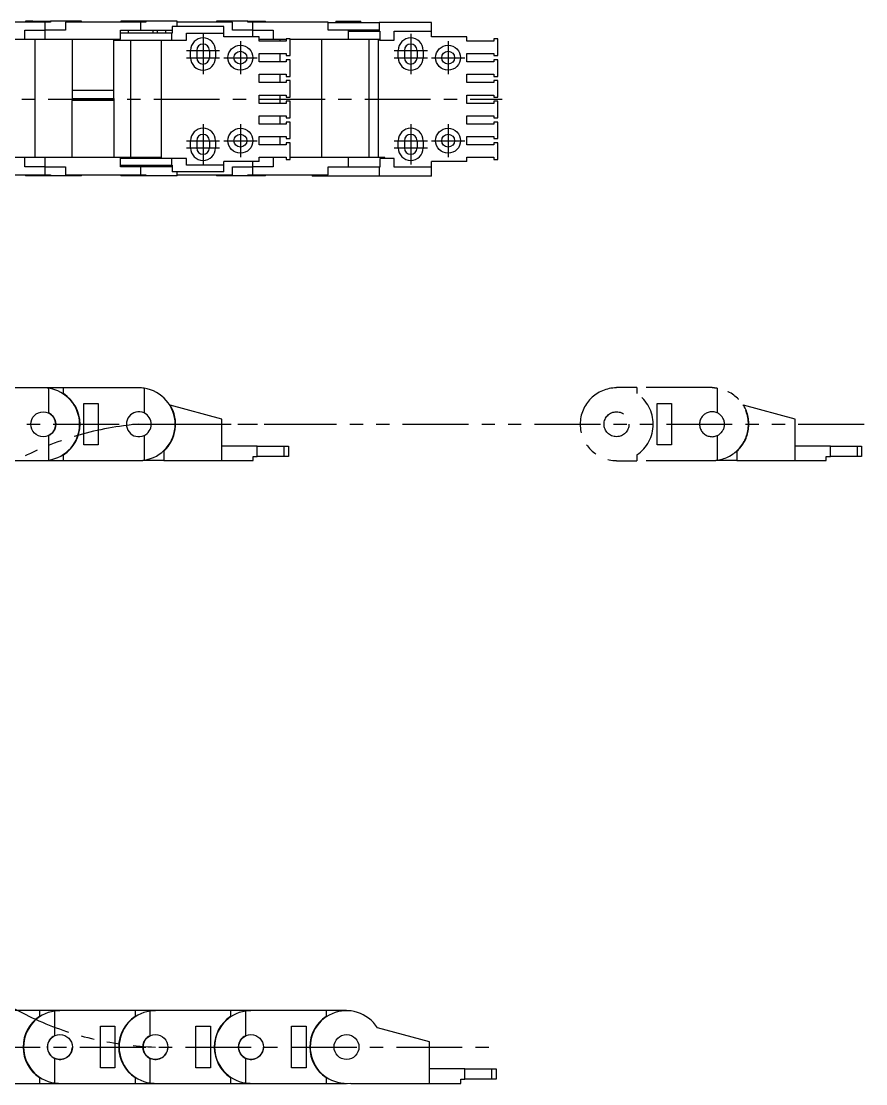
# Model space of a CAD drawing. Extents: x -187 to 646, y -468 to 74.
# Drawn here: x 239 to 646, y -437 to 74 of the extents above; entities that cross this region are included whole.
import ezdxf

# ---------------------------------------------------------------- set-up
doc = ezdxf.new("R2010")
doc.units = 0
doc.linetypes.add('CENTER', pattern=[50.8, 31.75, -6.35, 6.35, -6.35])
doc.linetypes.add('PHANTOM', pattern=[63.5, 31.75, -6.35, 6.35, -6.35, 6.35, -6.35])
doc.layers.get('0').update_dxf_attribs({"linetype": 'CONTINUOUS'})
doc.layers.add('CENTER', color=1, linetype='CONTINUOUS')

msp = doc.modelspace()

# ---------------------------------------------------------------- linework, layer by layer
at = {"color": 7, "linetype": 'CONTINUOUS'}
for p, q in [((250.56, 74), (214.36, 74)), ((244.56, 74.4), (241.06, 74.4)), ((241.06, 74.4), (241.06, 74)), ((244.56, 74.4), (253.06, 74.4)), ((244.56, 74.4), (244.56, 74)), ((250.56, 70.05), (250.56, 74)), ((253.06, 74), (250.56, 74)), ((268.06, 74.4), (253.06, 74.4)), ((253.06, 74.4), (253.06, 74)), ((260.36, 74), (260.36, 70.05)), ((296.56, 74), (260.36, 74)), ((268.06, 74), (268.06, 74.4)), ((299.06, 74.4), (287.06, 74.4)), ((287.06, 74.4), (287.06, 74)), ((296.56, 70.05), (296.56, 74)), ((299.06, 74), (296.56, 74)), ((314.06, 74.4), (299.06, 74.4)), ((299.06, 74.4), (299.06, 74)), ((336.56, 71.85), (311.71, 71.85)), ((311.71, 71.85), (311.71, 68.6)), ((314.06, 71.85), (314.06, 74.4)), ((340.76, 74), (314.06, 74)), ((348.06, 74.4), (333.06, 74.4)), ((333.06, 74.4), (333.06, 74)), ((336.56, 68.6), (336.56, 71.85)), ((340.76, 70.05), (340.76, 74)), ((348.06, 74.4), (356.56, 74.4)), ((348.06, 74), (348.06, 74.4)), ((350.56, 74), (348.06, 74)), ((386.76, 74), (350.56, 74)), ((350.56, 70.05), (350.56, 74)), ((356.56, 74), (356.56, 74.4)), ((386.76, 70.05), (386.76, 74)), ((386.76, 73.85), (411.43, 73.85)), ((390.56, 74.4), (402.56, 74.4)), ((390.56, 74.4), (390.56, 73.85)), ((402.56, 73.85), (402.56, 74.4)), ((411.43, 73.85), (411.43, 69.6)), ((436.56, 73.85), (411.43, 73.85)), ((436.56, 69.6), (436.56, 73.85)), ((240.76, 65.7), (240.76, 70.05)), ((240.76, 70.05), (250.56, 70.05)), ((250.56, 65.7), (250.56, 70.05)), ((260.36, 70.05), (250.56, 70.05)), ((286.76, 65.7), (286.76, 70.05)), ((286.76, 70.05), (296.56, 70.05)), ((311.43, 68.6), (286.76, 68.6)), ((290.56, 70.05), (290.56, 68.6)), ((296.56, 70.05), (304.96, 70.05)), ((302.56, 68.6), (302.56, 70.05)), ((304.56, 68.6), (304.56, 70.05)), ((304.96, 70.05), (311.71, 70.05)), ((304.96, 70.05), (304.96, 70.05)), ((308.56, 70.05), (308.56, 68.6)), ((311.43, 68.6), (311.43, 65.35)), ((311.71, 68.6), (311.43, 68.6)), ((318.56, 65.35), (318.56, 68.6)), ((318.56, 68.6), (336.56, 68.6)), ((336.56, 66.85), (336.56, 68.6)), ((353.56, 66.85), (336.56, 66.85)), ((350.56, 70.05), (340.76, 70.05)), ((350.56, 66.85), (350.56, 70.05)), ((350.56, 70.05), (360.36, 70.05)), ((353.56, 64.85), (353.56, 66.85)), ((360.36, 70.05), (360.36, 65.7)), ((396.56, 70.05), (386.76, 70.05)), ((396.56, 65.7), (396.56, 70.05)), ((411.43, 70.05), (396.56, 70.05)), ((396.56, 69.6), (411.43, 69.6)), ((411.43, 69.6), (411.71, 69.6)), ((411.71, 69.6), (411.71, 65.35)), ((418.56, 65.35), (418.56, 69.6)), ((418.56, 69.6), (436.56, 69.6)), ((436.56, 66.85), (436.56, 69.6)), ((453.56, 66.85), (436.56, 66.85)), ((453.56, 64.85), (453.56, 66.85)), ((204.56, 65.7), (240.76, 65.7)), ((240.76, 65.7), (250.56, 65.7)), ((245.56, 65.7), (245.56, 8.7)), ((250.56, 65.7), (286.76, 65.7)), ((263.56, 65.7), (263.56, 41.2)), ((283.56, 41.2), (283.56, 65.7)), ((283.56, 65.35), (311.43, 65.35)), ((291.56, 65.35), (291.56, 8.7)), ((306.56, 8.35), (306.56, 65.35)), ((311.43, 65.35), (318.56, 65.35)), ((366.56, 64.85), (353.56, 64.85)), ((353.57, 65.7), (360.36, 65.7)), ((360.36, 65.7), (366.56, 65.7)), ((363.56, 65.7), (363.56, 64.85)), ((368.56, 65.85), (366.56, 65.85)), ((366.56, 65.85), (366.56, 64.85)), ((368.56, 57.85), (368.56, 65.85)), ((368.56, 65.7), (396.56, 65.7)), ((383.56, 65.7), (383.56, 8.7)), ((396.56, 65.7), (411.71, 65.7)), ((406.56, 8.7), (406.56, 65.7)), ((410.81, 65.35), (410.81, 8.7)), ((411.71, 65.35), (410.81, 65.35)), ((411.71, 65.35), (418.56, 65.35)), ((466.56, 64.85), (453.56, 64.85)), ((468.56, 65.85), (466.56, 65.85)), ((466.56, 65.85), (466.56, 64.85)), ((468.56, 57.85), (468.56, 65.85)), ((320.56, 56.85), (320.56, 60.35)), ((323.51, 60.35), (323.51, 56.85)), ((329.61, 60.35), (329.61, 56.85)), ((332.56, 60.35), (332.56, 56.85)), ((353.56, 58.85), (366.56, 58.85)), ((353.56, 54.85), (353.56, 58.85)), ((363.56, 58.85), (363.56, 54.85)), ((366.56, 58.85), (366.56, 57.85)), ((366.56, 57.85), (368.56, 57.85)), ((420.56, 56.85), (420.56, 60.35)), ((423.51, 60.35), (423.51, 56.85)), ((429.61, 60.35), (429.61, 56.85)), ((432.56, 60.35), (432.56, 56.85)), ((453.56, 58.85), (466.56, 58.85)), ((453.56, 54.85), (453.56, 58.85)), ((466.56, 58.85), (466.56, 57.85)), ((466.56, 57.85), (468.56, 57.85)), ((366.56, 54.85), (353.56, 54.85)), ((368.56, 55.85), (366.56, 55.85)), ((366.56, 55.85), (366.56, 54.85)), ((368.56, 47.85), (368.56, 55.85)), ((466.56, 54.85), (453.56, 54.85)), ((468.56, 55.85), (466.56, 55.85)), ((466.56, 55.85), (466.56, 54.85)), ((468.56, 47.85), (468.56, 55.85)), ((353.56, 44.85), (353.56, 48.85)), ((353.56, 48.85), (366.56, 48.85)), ((363.56, 48.85), (363.56, 44.85)), ((366.56, 48.85), (366.56, 47.85)), ((366.56, 47.85), (368.56, 47.85)), ((453.56, 48.85), (466.56, 48.85)), ((453.56, 44.85), (453.56, 48.85)), ((466.56, 48.85), (466.56, 47.85)), ((466.56, 47.85), (468.56, 47.85)), ((263.56, 41.2), (283.56, 41.2)), ((263.56, 41.2), (263.56, 37.2)), ((283.56, 37.2), (283.56, 41.2)), ((366.56, 44.85), (353.56, 44.85)), ((368.56, 45.85), (366.56, 45.85)), ((366.56, 45.85), (366.56, 44.85)), ((368.56, 37.85), (368.56, 45.85)), ((466.56, 44.85), (453.56, 44.85)), ((468.56, 45.85), (466.56, 45.85)), ((466.56, 45.85), (466.56, 44.85)), ((468.56, 37.85), (468.56, 45.85)), ((263.56, 37.2), (263.56, 36.2)), ((263.56, 37.2), (283.56, 37.2)), ((263.56, 8.7), (263.56, 36.2)), ((283.56, 36.2), (263.56, 36.2)), ((283.56, 37.2), (283.56, 36.2)), ((283.56, 36.2), (283.56, 37.2)), ((283.56, 36.2), (283.56, 8.7)), ((353.56, 34.85), (353.56, 38.85)), ((353.56, 38.85), (366.56, 38.85)), ((363.56, 38.85), (363.56, 34.85)), ((366.56, 38.85), (366.56, 37.85)), ((366.56, 37.85), (368.56, 37.85)), ((366.56, 35.85), (366.56, 34.85)), ((368.56, 35.85), (366.56, 35.85)), ((368.56, 27.85), (368.56, 35.85)), ((453.56, 34.85), (453.56, 38.85)), ((453.56, 38.85), (466.56, 38.85)), ((466.56, 38.85), (466.56, 37.85)), ((466.56, 37.85), (468.56, 37.85)), ((466.56, 35.85), (466.56, 34.85)), ((468.56, 35.85), (466.56, 35.85)), ((468.56, 27.85), (468.56, 35.85)), ((366.56, 34.85), (353.56, 34.85)), ((466.56, 34.85), (453.56, 34.85)), ((353.56, 24.85), (353.56, 28.85)), ((353.56, 28.85), (366.56, 28.85)), ((363.56, 28.85), (363.56, 24.85)), ((366.56, 28.85), (366.56, 27.85)), ((366.56, 27.85), (368.56, 27.85)), ((366.56, 25.85), (366.56, 24.85)), ((368.56, 25.85), (366.56, 25.85)), ((368.56, 17.85), (368.56, 25.85)), ((453.56, 28.85), (466.56, 28.85)), ((453.56, 24.85), (453.56, 28.85)), ((466.56, 28.85), (466.56, 27.85)), ((466.56, 27.85), (468.56, 27.85)), ((466.56, 25.85), (466.56, 24.85)), ((468.56, 25.85), (466.56, 25.85)), ((468.56, 17.85), (468.56, 25.85)), ((366.56, 24.85), (353.56, 24.85)), ((466.56, 24.85), (453.56, 24.85)), ((320.56, 13.35), (320.56, 16.85)), ((323.51, 16.85), (323.51, 13.35)), ((329.61, 16.85), (329.61, 13.35)), ((332.56, 16.85), (332.56, 13.35)), ((353.56, 18.85), (366.56, 18.85)), ((353.56, 14.85), (353.56, 18.85)), ((363.56, 18.85), (363.56, 14.85)), ((366.56, 18.85), (366.56, 17.85)), ((366.56, 17.85), (368.56, 17.85)), ((366.56, 15.85), (366.56, 14.85)), ((368.56, 15.85), (366.56, 15.85)), ((368.56, 7.85), (368.56, 15.85)), ((420.56, 13.35), (420.56, 16.85)), ((423.51, 16.85), (423.51, 13.35)), ((429.61, 16.85), (429.61, 13.35)), ((432.56, 16.85), (432.56, 13.35)), ((453.56, 18.85), (466.56, 18.85)), ((453.56, 14.85), (453.56, 18.85)), ((466.56, 18.85), (466.56, 17.85)), ((466.56, 17.85), (468.56, 17.85)), ((466.56, 15.85), (466.56, 14.85)), ((468.56, 15.85), (466.56, 15.85)), ((468.56, 7.85), (468.56, 15.85)), ((366.56, 14.85), (353.56, 14.85)), ((466.56, 14.85), (453.56, 14.85)), ((240.76, 8.7), (204.56, 8.7)), ((240.76, 4.35), (240.76, 8.7)), ((250.56, 8.7), (240.76, 8.7)), ((286.76, 8.7), (250.56, 8.7)), ((250.56, 4.35), (250.56, 8.7)), ((286.76, 4.35), (286.76, 8.7)), ((304.56, 8.7), (286.76, 8.7)), ((311.43, 8.35), (286.76, 8.35)), ((306.57, 8.7), (304.56, 8.7)), ((304.56, 8.35), (304.56, 8.7)), ((311.43, 8.35), (311.43, 5.1)), ((318.56, 8.35), (311.43, 8.35)), ((318.56, 5.1), (318.56, 8.35)), ((353.56, 6.85), (336.56, 6.85)), ((336.56, 5.1), (336.56, 6.85)), ((350.56, 4.35), (350.56, 6.85)), ((353.56, 6.85), (353.56, 8.85)), ((353.56, 8.85), (366.56, 8.85)), ((360.36, 8.7), (353.57, 8.7)), ((360.36, 8.7), (360.36, 4.35)), ((366.56, 8.7), (360.36, 8.7)), ((363.56, 8.85), (363.56, 8.7)), ((366.56, 8.85), (366.56, 7.85)), ((366.56, 7.85), (368.56, 7.85)), ((396.56, 8.7), (368.56, 8.7)), ((396.56, 4.35), (396.56, 8.7)), ((414.06, 8.7), (396.56, 8.7)), ((418.56, 8.35), (411.71, 8.35)), ((411.71, 8.35), (411.71, 4.1)), ((414.06, 8.35), (414.06, 8.7)), ((418.56, 4.1), (418.56, 8.35)), ((436.56, 4.1), (436.56, 6.85)), ((453.56, 6.85), (436.56, 6.85)), ((453.56, 8.85), (466.56, 8.85)), ((453.56, 6.85), (453.56, 8.85)), ((466.56, 8.85), (466.56, 7.85)), ((466.56, 7.85), (468.56, 7.85)), ((214.36, 0.4), (250.56, 0.4)), ((250.56, 4.35), (240.76, 4.35)), ((241.06, 0.4), (241.06, 0)), ((244.56, 0), (241.06, 0)), ((244.56, 0.4), (244.56, 0)), ((253.06, 0), (244.56, 0)), ((250.56, 0.4), (250.56, 4.35)), ((250.56, 4.35), (260.36, 4.35)), ((250.56, 0.4), (253.06, 0.4)), ((253.06, 0.4), (253.06, 0)), ((268.06, 0), (253.06, 0)), ((260.36, 4.35), (260.36, 0.4)), ((260.36, 0.4), (296.56, 0.4)), ((268.06, 0), (268.06, 0.4)), ((286.76, 5.1), (311.43, 5.1)), ((296.56, 4.35), (286.76, 4.35)), ((287.06, 0.4), (287.06, 0)), ((299.06, 0), (287.06, 0)), ((290.56, 5.1), (290.56, 4.35)), ((296.56, 0.4), (296.56, 4.35)), ((304.96, 4.35), (296.56, 4.35)), ((296.56, 0.4), (299.06, 0.4)), ((299.06, 0), (298.56, 0)), ((299.06, 0.4), (299.06, 0)), ((314.06, 0), (299.06, 0)), ((302.56, 4.35), (302.56, 5.1)), ((304.56, 4.35), (304.56, 5.1)), ((311.71, 4.35), (304.96, 4.35)), ((304.96, 4.35), (304.96, 4.35)), ((308.56, 5.1), (308.56, 4.35)), ((311.43, 5.1), (311.71, 5.1)), ((311.71, 5.1), (311.71, 1.85)), ((336.56, 1.85), (311.71, 1.85)), ((314.06, 0), (314.06, 1.85)), ((314.06, 0.4), (340.76, 0.4)), ((336.56, 5.1), (318.56, 5.1)), ((333.06, 0.4), (333.06, 0)), ((348.06, 0), (333.06, 0)), ((336.56, 1.85), (336.56, 5.1)), ((340.76, 0.4), (340.76, 4.35)), ((340.76, 4.35), (350.56, 4.35)), ((348.06, 0.4), (350.56, 0.4)), ((348.06, 0), (348.06, 0.4)), ((356.56, 0), (348.06, 0)), ((350.56, 0.4), (350.56, 4.35)), ((360.36, 4.35), (350.56, 4.35)), ((350.56, 0.4), (386.76, 0.4)), ((356.56, 0), (356.56, 0.4)), ((379.06, 0.4), (379.06, -0.15)), ((386.76, 0.4), (386.76, 4.35)), ((386.76, 4.35), (396.56, 4.35)), ((411.43, 4.1), (386.76, 4.1)), ((390.56, 4.35), (390.56, 4.1)), ((396.56, 4.35), (411.71, 4.35)), ((402.56, 4.1), (402.56, 4.35)), ((406.56, 4.1), (406.56, 4.35)), ((411.43, 4.1), (411.43, -0.15)), ((411.71, 4.1), (411.43, 4.1)), ((436.56, 4.1), (418.56, 4.1)), ((436.56, -0.15), (436.56, 4.1)), ((411.43, -0.15), (379.06, -0.15)), ((436.56, -0.15), (411.43, -0.15)), ((213.44, -102.01), (249.64, -102.01)), ((249.64, -102.01), (259.44, -102.01)), ((249.64, -102.01), (249.64, -102.21)), ((259.44, -102.01), (295.64, -102.01)), ((259.44, -104.97), (259.44, -102.01)), ((295.64, -102.01), (295.64, -102.21)), ((252.14, -102.39), (252.14, -114.25)), ((298.14, -102.39), (298.14, -114.25)), ((269.14, -129.71), (269.14, -109.71)), ((269.14, -109.71), (276.14, -109.71)), ((276.14, -109.71), (276.14, -129.71)), ((310.5, -110.47), (310.78, -110.55)), ((335.64, -117.21), (310.78, -110.55)), ((335.64, -137.21), (335.64, -117.21)), ((252.14, -125.16), (252.14, -137.03)), ((298.14, -125.16), (298.14, -137.03)), ((276.14, -129.71), (269.14, -129.71)), ((307.64, -132.72), (307.64, -137.21)), ((352.64, -130.21), (335.64, -130.21)), ((352.64, -130.21), (365.64, -130.21)), ((352.64, -135.21), (352.64, -130.21)), ((365.64, -135.21), (365.64, -130.21)), ((365.64, -130.21), (367.64, -130.21)), ((367.64, -130.21), (367.64, -135.21)), ((249.64, -137.41), (213.44, -137.41)), ((249.64, -137.21), (249.64, -137.41)), ((259.44, -137.41), (249.64, -137.41)), ((259.44, -137.41), (259.44, -134.45)), ((295.64, -137.41), (259.44, -137.41)), ((295.64, -137.21), (295.64, -137.41)), ((297.64, -137.21), (297.64, -137.09)), ((307.64, -137.21), (297.64, -137.21)), ((307.64, -137.21), (335.64, -137.21)), ((335.64, -137.21), (350.64, -137.21)), ((350.64, -137.21), (350.64, -135.21)), ((350.64, -135.21), (352.64, -135.21)), ((365.64, -135.21), (352.64, -135.21)), ((367.64, -135.21), (365.64, -135.21)), ((211.64, -402.01), (247.84, -402.01)), ((247.84, -402.01), (257.64, -402.01)), ((247.84, -402.01), (247.84, -404.97)), ((255.14, -414.25), (255.14, -402.39)), ((257.64, -402.01), (293.84, -402.01)), ((257.64, -402.21), (257.64, -402.01)), ((293.84, -402.01), (303.64, -402.01)), ((293.84, -402.01), (293.84, -404.97)), ((301.14, -414.25), (301.14, -402.39)), ((303.64, -402.01), (339.84, -402.01)), ((303.64, -402.21), (303.64, -402.01)), ((339.84, -402.01), (349.64, -402.01)), ((339.84, -402.01), (339.84, -404.97)), ((347.14, -414.25), (347.14, -402.39)), ((349.64, -402.01), (385.84, -402.01)), ((349.64, -402.21), (349.64, -402.01)), ((385.84, -402.01), (395.64, -402.01)), ((385.84, -402.01), (385.84, -404.97)), ((395.64, -402.01), (395.64, -402.21)), ((277.14, -429.71), (277.14, -409.71)), ((277.14, -409.71), (284.14, -409.71)), ((284.14, -409.71), (284.14, -429.71)), ((323.14, -429.71), (323.14, -409.71)), ((323.14, -409.71), (330.14, -409.71)), ((330.14, -409.71), (330.14, -429.71)), ((369.14, -429.71), (369.14, -409.71)), ((369.14, -409.71), (376.14, -409.71)), ((376.14, -409.71), (376.14, -429.71)), ((435.64, -417.21), (410.5, -410.47)), ((435.64, -437.21), (435.64, -417.21)), ((255.14, -437.03), (255.14, -425.16)), ((284.14, -429.71), (277.14, -429.71)), ((301.14, -437.03), (301.14, -425.16)), ((330.14, -429.71), (323.14, -429.71)), ((347.14, -437.03), (347.14, -425.16)), ((376.14, -429.71), (369.14, -429.71)), ((247.84, -434.45), (247.84, -437.41)), ((293.84, -434.45), (293.84, -437.41)), ((339.84, -434.45), (339.84, -437.41)), ((385.84, -434.45), (385.84, -437.41)), ((452.64, -430.21), (435.64, -430.21)), ((452.64, -430.21), (465.64, -430.21)), ((452.64, -435.21), (452.64, -430.21)), ((465.64, -435.21), (465.64, -430.21)), ((465.64, -430.21), (467.64, -430.21)), ((467.64, -430.21), (467.64, -435.21)), ((247.84, -437.41), (211.64, -437.41)), ((257.64, -437.41), (247.84, -437.41)), ((257.64, -437.41), (257.64, -437.21)), ((293.84, -437.41), (257.64, -437.41)), ((303.64, -437.41), (293.84, -437.41)), ((303.64, -437.41), (303.64, -437.21)), ((339.84, -437.41), (303.64, -437.41)), ((349.64, -437.41), (339.84, -437.41)), ((349.64, -437.41), (349.64, -437.21)), ((385.84, -437.41), (349.64, -437.41)), ((395.64, -437.41), (385.84, -437.41)), ((395.64, -437.21), (395.64, -437.41)), ((397.64, -437.09), (397.64, -437.21)), ((397.64, -437.21), (435.64, -437.21)), ((435.64, -437.21), (450.64, -437.21)), ((450.64, -437.21), (450.64, -435.21)), ((450.64, -435.21), (452.64, -435.21)), ((465.64, -435.21), (452.64, -435.21)), ((467.64, -435.21), (465.64, -435.21))]:
    msp.add_line(p, q, dxfattribs=at)
at = {"color": 3, "linetype": 'PHANTOM'}
for p, q in [((535.44, -102.01), (525.64, -102.01)), ((525.64, -102.01), (525.64, -102.21)), ((571.64, -102.01), (535.44, -102.01)), ((535.44, -102.01), (535.44, -104.97)), ((571.64, -102.01), (571.64, -102.21)), ((574.14, -102.39), (574.14, -114.25)), ((545.14, -129.71), (545.14, -109.71)), ((545.14, -109.71), (552.14, -109.71)), ((552.14, -109.71), (552.14, -129.71)), ((586.5, -110.47), (586.78, -110.55)), ((611.64, -117.21), (586.78, -110.55)), ((611.64, -137.21), (611.64, -117.21)), ((295.64, -119.71), (645.64, -119.71)), ((574.14, -125.16), (574.14, -137.03)), ((552.14, -129.71), (545.14, -129.71)), ((583.64, -132.72), (583.64, -137.21)), ((628.64, -130.21), (611.64, -130.21)), ((628.64, -130.21), (641.64, -130.21)), ((628.64, -135.21), (628.64, -130.21)), ((641.64, -130.21), (643.64, -130.21)), ((641.64, -135.21), (641.64, -130.21)), ((643.64, -130.21), (643.64, -135.21)), ((525.64, -137.41), (535.44, -137.41)), ((535.44, -134.45), (535.44, -137.41)), ((571.64, -137.41), (535.44, -137.41)), ((571.64, -137.21), (571.64, -137.41)), ((573.64, -137.21), (573.64, -137.09)), ((583.64, -137.21), (573.64, -137.21)), ((583.64, -137.21), (611.64, -137.21)), ((611.64, -137.21), (626.64, -137.21)), ((626.64, -137.21), (626.64, -135.21)), ((626.64, -135.21), (628.64, -135.21)), ((641.64, -135.21), (628.64, -135.21)), ((643.64, -135.21), (641.64, -135.21))]:
    msp.add_line(p, q, dxfattribs=at)
at = {"color": 7, "linetype": 'CONTINUOUS'}
for centre, radius in [((344.56, 56.85), 6), ((444.56, 56.85), 6), ((344.56, 56.85), 3.1), ((444.56, 56.85), 3.1), ((344.56, 16.85), 6), ((444.56, 16.85), 6), ((344.56, 16.85), 3.1), ((444.56, 16.85), 3.1), ((249.64, -119.71), 6), ((257.64, -419.71), 6), ((303.64, -419.71), 6), ((349.64, -419.71), 6), ((395.64, -419.71), 6)]:
    msp.add_circle(centre, radius, dxfattribs=at)
at = {"color": 3, "linetype": 'PHANTOM'}
msp.add_circle((525.64, -119.71), 6, dxfattribs=at)
at = {"color": 7, "linetype": 'CONTINUOUS'}
for centre, radius, start, end in [((326.56, 60.35), 6, 0, 180), ((326.56, 60.35), 3.05, 0, 180), ((426.56, 60.35), 6, 0, 180), ((426.56, 60.35), 3.05, 0, 180), ((326.56, 56.85), 6, 180, 0), ((326.56, 56.85), 3.05, 180, 0), ((426.56, 56.85), 6, 180, 0), ((426.56, 56.85), 3.05, 180, 0), ((326.56, 16.85), 6, 0, 180), ((426.56, 16.85), 6, 0, 180), ((326.56, 16.85), 3.05, 0, 180), ((426.56, 16.85), 3.05, 0, 180), ((326.56, 13.35), 6, 180, 0), ((326.56, 13.35), 3.05, 180, 0), ((426.56, 13.35), 6, 180, 0), ((426.56, 13.35), 3.05, 180, 0), ((249.64, -119.71), 17.5, 81.7868, 90), ((295.64, -119.71), 17.5, 81.7868, 90), ((249.64, -119.71), 17.5, 278.2132, 81.7868), ((249.64, -119.71), 17.7, 303.6193, 56.3807), ((295.64, -119.71), 17.5, 278.2132, 81.7868), ((295.64, -119.71), 17.7, 312.6849, 31.1646), ((249.64, -119.71), 6, 294.6243, 65.3757), ((295.64, -119.71), 6, 65.3757, 294.6243), ((295.64, -119.71), 6, 294.6243, 65.3757), ((249.64, -119.71), 17.5, 270, 278.2132), ((295.64, -119.71), 17.5, 270, 278.2132), ((257.64, -419.71), 17.5, 98.2132, 261.7868), ((257.64, -419.71), 17.5, 90, 98.2132), ((303.64, -419.71), 17.5, 98.2132, 261.7868), ((303.64, -419.71), 17.5, 90, 98.2132), ((349.64, -419.71), 17.5, 98.2132, 261.7868), ((349.64, -419.71), 17.5, 90, 98.2132), ((395.64, -419.71), 17.5, 31.8508, 276.5624), ((257.64, -419.71), 17.7, 123.6193, 236.3807), ((303.64, -419.71), 17.7, 123.6193, 236.3807), ((349.64, -419.71), 17.7, 123.6193, 236.3807), ((395.64, -419.71), 17.7, 123.6193, 236.3807), ((257.64, -419.71), 6, 114.6243, 245.3757), ((303.64, -419.71), 6, 114.6243, 245.3757), ((349.64, -419.71), 6, 114.6243, 245.3757), ((257.64, -419.71), 6, 245.3757, 0), ((303.64, -419.71), 6, 245.3757, 0), ((349.64, -419.71), 6, 245.3757, 0), ((257.64, -419.71), 17.5, 261.7868, 270), ((303.64, -419.71), 17.5, 261.7868, 270), ((349.64, -419.71), 17.5, 261.7868, 270)]:
    msp.add_arc(centre, radius, start, end, dxfattribs=at)
at = {"color": 3, "linetype": 'PHANTOM'}
for centre, radius, start, end in [((525.64, -119.71), 17.5, 90, 270), ((571.64, -119.71), 17.5, 81.7868, 90), ((525.64, -119.71), 17.7, 303.6193, 56.3807), ((571.64, -119.71), 17.5, 278.2132, 81.7868), ((571.64, -119.71), 17.7, 312.6849, 31.1646), ((571.64, -119.71), 6, 65.3757, 294.6243), ((571.64, -119.71), 6, 294.6243, 65.3757), ((308.08, -269.48), 150.29, 94.75, 268.3186), ((571.64, -119.71), 17.5, 270, 278.2132)]:
    msp.add_arc(centre, radius, start, end, dxfattribs=at)
at = {"layer": 'CENTER', "color": 1, "linetype": 'CENTER'}
for p, q in [((326.56, 68.35), (326.56, 48.85)), ((426.56, 68.35), (426.56, 48.85)), ((344.56, 64.85), (344.56, 48.85)), ((444.56, 64.85), (444.56, 48.85)), ((318.56, 60.35), (334.56, 60.35)), ((318.56, 56.85), (334.56, 56.85)), ((336.56, 56.85), (352.56, 56.85)), ((418.56, 60.35), (434.56, 60.35)), ((418.56, 56.85), (434.56, 56.85)), ((436.56, 56.85), (452.56, 56.85)), ((-2, 36.85), (470.56, 36.85)), ((326.56, 24.85), (326.56, 5.35)), ((344.56, 24.85), (344.56, 8.85)), ((426.56, 24.85), (426.56, 5.35)), ((444.56, 24.85), (444.56, 8.85)), ((318.56, 16.85), (334.56, 16.85)), ((336.56, 16.85), (352.56, 16.85)), ((418.56, 16.85), (434.56, 16.85)), ((436.56, 16.85), (452.56, 16.85)), ((318.56, 13.35), (334.56, 13.35)), ((418.56, 13.35), (434.56, 13.35)), ((203.64, -119.71), (369.64, -119.71)), ((165.64, -419.71), (469.64, -419.71))]:
    msp.add_line(p, q, dxfattribs=at)

doc.saveas('drawing.dxf')
